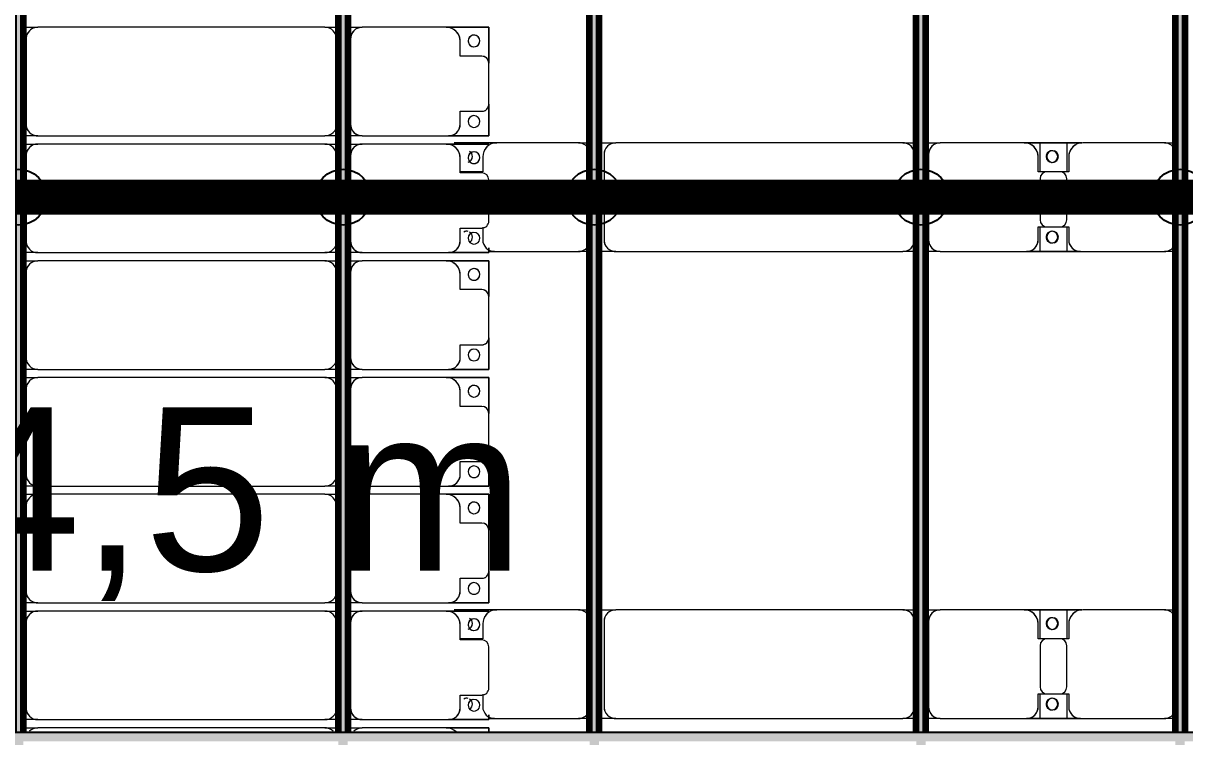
# Model space of a CAD drawing. Header units: millimetres. Extents: x -268744 to 115753, y -96240 to -10461.
# Drawn here: x -111591 to -106615, y -28627 to -25571 of the extents above; entities that cross this region are included whole.
import ezdxf

# ---------------------------------------------------------------- set-up
doc = ezdxf.new("R2010")
doc.units = ezdxf.units.MM
doc.layers.add('A-GENM', color=13, linetype='Continuous', lineweight=9)
doc.layers.add('S-BEAM', color=12, linetype='Continuous', lineweight=9)
doc.layers.add('GC-GHI CHU', color=2, linetype='Continuous')
doc.layers.add('GC-HOP 40x60 GIA CUONG', color=1, linetype='Continuous')
doc.styles.add('GC_VN', font='arial.ttf')

# ---------------------------------------------------------------- blocks, each defined once
blk = doc.blocks.new('Dầm C52 - Hộp 40x60-V24-KHUNG KẾT CẤU BÈ PIN 1')
at = {"layer": 'S-BEAM', "lineweight": 25}
blk.add_hatch(color=4, dxfattribs=at).paths.add_polyline_path([(-145811, -20), (145811, -20), (145811, 20), (-145811, 20)])
at = {"layer": 'S-BEAM', "color": 4, "lineweight": 25}
blk.add_line((-145811, 20), (145811, 20), dxfattribs=at)
blk = doc.blocks.new('Dầm C52 - Dầm C52-102502-KHUNG KẾT CẤU BÈ PIN 1')
at = {"layer": 'S-BEAM', "lineweight": 140}
h = blk.add_hatch(color=1, dxfattribs=at)
h.paths.add_polyline_path([(-25480.9, 20), (-25480.9, -20), (-25440.9, -20), (-25440.9, 20)])
h.paths.add_polyline_path([(-25400.9, 20), (-25400.9, -20), (-19440.9, -20), (-19443, 20), (-24983.5, 20)])
h.paths.add_polyline_path([(-19400.9, 20), (-19400.9, -20), (-13440.9, -20), (-13440.9, 20), (-18981.3, 20)])
h.paths.add_polyline_path([(-13400.9, -20), (-7440.9, -20), (-7440.9, 20), (-13400.9, 20)])
h.paths.add_polyline_path([(-7400.9, -20), (-1440.9, -20), (-1440.9, 20), (-7400.9, 20)])
h.paths.add_polyline_path([(-1400.9, -20), (4559.1, -20), (4559.1, 20), (-1400.9, 20)])
h.paths.add_polyline_path([(4599.1, 20), (4599.1, -20), (10559.1, -20), (10559.1, 20), (5027.2, 20)])
h.paths.add_polyline_path([(10599.1, -20), (16559.1, -20), (16559.1, 20), (10599.1, 20)])
h.paths.add_polyline_path([(16599.1, 20), (16599.1, -20), (22559.1, -20), (22559.1, 20), (17031.5, 20)])
h.paths.add_polyline_path([(22599.1, -20), (25259.1, -20), (25259.1, 20), (22599.1, 20)])
h.paths.add_polyline_path([(25299.1, -20), (25480.9, -20), (25480.9, 20), (25299.1, 20)])
at = {"layer": 'S-BEAM', "color": 1, "lineweight": 140}
for p, q in [((16599.1, 20), (22559.1, 20)), ((22559.1, -20), (16599.1, -20))]:
    blk.add_line(p, q, dxfattribs=at)
blk = doc.blocks.new('Dầm C52 - Dầm C52-102503-KHUNG KẾT CẤU BÈ PIN 1')
at = {"layer": 'S-BEAM', "lineweight": 140}
h = blk.add_hatch(color=1, dxfattribs=at)
h.paths.add_polyline_path([(-25480.9, 20), (-25480.9, -20), (-25440.9, -20), (-25440.9, 20)])
h.paths.add_polyline_path([(-25400.9, 20), (-25400.9, -20), (-19440.9, -20), (-19443, 20), (-24983.5, 20)])
h.paths.add_polyline_path([(-19400.9, 20), (-19400.9, -20), (-13440.9, -20), (-13440.9, 20), (-17596.2, 20)])
h.paths.add_polyline_path([(-13400.9, -20), (-7440.9, -20), (-7440.9, 20), (-13400.9, 20)])
h.paths.add_polyline_path([(-7400.9, -20), (-1440.9, -20), (-1440.9, 20), (-7400.9, 20)])
h.paths.add_polyline_path([(-1400.9, -20), (4559.1, -20), (4559.1, 20), (-1400.9, 20)])
h.paths.add_polyline_path([(4599.1, -20), (10559.1, -20), (10559.1, 20), (4599.1, 20)])
h.paths.add_polyline_path([(10599.1, 20), (10599.1, -20), (16559.1, -20), (16559.1, 20), (11952.8, 20)])
h.paths.add_polyline_path([(16599.1, -20), (22559.1, -20), (22559.1, 20), (16599.1, 20)])
h.paths.add_polyline_path([(22599.1, -20), (25259.1, -20), (25259.1, 20), (22599.1, 20)])
h.paths.add_polyline_path([(25299.1, -20), (25441.8, -20), (25441.8, 20), (25299.1, 20)])
at = {"layer": 'S-BEAM', "color": 1, "lineweight": 140}
for p, q in [((16599.1, 20), (22559.1, 20)), ((22559.1, -20), (16599.1, -20))]:
    blk.add_line(p, q, dxfattribs=at)
blk = doc.blocks.new('Dai phao do pin - DẢI PHAO ĐỠ PIN-V72-KHUNG KẾT CẤU BÈ PIN 1')
at = {"layer": 'A-GENM', "color": 7}
for p, q in [((-1312.2, 241.6), (-1129.7, 241.6)), ((-1129.7, 241.6), (-1312.2, 241.6)), ((-779.7, 241.6), (-1129.7, 241.6)), ((-779.7, 241.6), (-732.4, 241.6)), ((-779.7, 241.6), (-732.4, 241.6)), ((-692.4, 241.6), (-620.3, 241.6)), ((-692.4, 241.6), (-620.3, 241.6)), ((610.3, 241.6), (-620.3, 241.6)), ((610.3, 241.6), (667.6, 241.6)), ((610.3, 241.6), (667.6, 241.6)), ((707.6, 241.6), (769.7, 241.6)), ((707.6, 241.6), (769.7, 241.6)), ((1129.7, 241.6), (769.7, 241.6)), ((1129.7, 241.6), (1312.2, 241.6)), ((1312.2, 241.6), (1129.7, 241.6)), ((1197.8, 241.6), (1376.9, 241.6)), ((1197.8, 116.2), (1197.8, 241.6)), ((1376.9, 241.6), (1197.8, 241.6)), ((1312.2, 241.6), (1312.2, 116.2)), ((1730.3, 241.6), (1380.3, 241.6)), ((1730.3, 241.6), (1777.6, 241.6)), ((1730.3, 241.6), (1777.6, 241.6)), ((-1189.7, 181.6), (-1189.7, 118.2)), ((-670.3, 191.6), (-670.3, -173.4)), ((660.3, -173.4), (660.3, 191.6)), ((719.7, 191.6), (719.7, -173.4)), ((1189.7, 118.2), (1189.7, 181.6)), ((1320.3, 181.6), (1320.3, 118.2)), ((-1189.7, 118.2), (-1282.2, 118.2)), ((1282.2, 118.2), (1189.7, 118.2)), ((1320.3, 118.2), (1227.8, 118.2)), ((1197.8, 88.2), (1197.8, -88.2)), ((1312.2, -88.2), (1312.2, 88.2)), ((-1189.7, -119.2), (-1189.7, -173.4)), ((1189.7, -173.4), (1189.7, -118.2)), ((1189.7, -118.2), (1282.2, -118.2)), ((1197.8, -223.4), (1197.8, -116.2)), ((1227.8, -118.2), (1320.3, -118.2)), ((1312.2, -116.2), (1312.2, -223.4)), ((1320.3, -118.2), (1320.3, -173.4)), ((-1139.7, -223.4), (-1164.4, -223.4)), ((-1164.4, -223.4), (-1139.7, -223.4)), ((-1139.7, -223.4), (-779.7, -223.4)), ((-732.4, -223.4), (-779.7, -223.4)), ((-732.4, -223.4), (-779.7, -223.4)), ((-620.3, -223.4), (-692.4, -223.4)), ((-620.3, -223.4), (-692.4, -223.4)), ((-620.3, -223.4), (610.3, -223.4)), ((667.6, -223.4), (610.3, -223.4)), ((667.6, -223.4), (610.3, -223.4)), ((769.7, -223.4), (707.6, -223.4)), ((769.7, -223.4), (707.6, -223.4)), ((769.7, -223.4), (1139.7, -223.4)), ((1312.2, -223.4), (1139.7, -223.4)), ((1139.7, -223.4), (1312.2, -223.4)), ((1370.3, -223.4), (1197.8, -223.4)), ((1197.8, -223.4), (1370.3, -223.4)), ((1370.3, -223.4), (1730.3, -223.4)), ((1777.6, -223.4), (1730.3, -223.4)), ((1777.6, -223.4), (1730.3, -223.4))]:
    blk.add_line(p, q, dxfattribs=at)
for centre, radius, start, end in [((-1258.6, 183.2), 25, 0, 60), ((-1258.6, 183.2), 25, 0, 60), ((-1129.7, 181.6), 60, 90, 180), ((-1129.7, 181.6), 60, 135, 150), ((-779.7, 191.6), 50, 30, 90), ((-779.7, 191.6), 50, 30, 75), ((-620.3, 191.6), 50, 90, 180), ((-620.3, 191.6), 50, 150, 180), ((-620.3, 191.6), 50, 105, 135), ((610.3, 191.6), 50, 360, 90), ((610.3, 191.6), 50, 60, 90), ((610.3, 191.6), 50, 15, 30), ((769.7, 191.6), 50, 90, 180), ((769.7, 191.6), 50, 105, 180), ((1129.7, 181.6), 60, 360, 90), ((1129.7, 181.6), 60, 360, 60), ((1248.6, 183.2), 25, 360, 180), ((1248.6, 183.2), 25, 360, 165), ((1251.4, 183.2), 25, 0, 180), ((1251.4, 183.2), 25, 90, 180), ((1251.4, 183.2), 25, 15, 75), ((1380.3, 181.6), 60, 90, 180), ((1380.3, 181.6), 60, 120, 180), ((1730.3, 191.6), 50, 30, 90), ((1730.3, 191.6), 50, 30, 75), ((-1258.6, 183.2), 25, 285, 0), ((-1258.6, 183.2), 25, 285, 300), ((-1258.6, 183.2), 25, 330, 360), ((1248.6, 183.2), 25, 180, 360), ((1251.4, 183.2), 25, 180, 360), ((1251.4, 183.2), 25, 180, 300), ((1248.6, 183.2), 25, 210, 360), ((1251.4, 183.2), 25, 330, 345), ((-1282.2, 88.2), 30, 90, 105), ((1227.8, 88.2), 30, 90, 180), ((1282.2, 88.2), 30, 360, 90), ((1227.8, -88.2), 30, 180, 270), ((1282.2, -88.2), 30, 270, 360), ((-1258.6, -161.8), 25, 75, 120), ((-1258.6, -161.8), 25, 90, 120), ((-1258.6, -161.8), 25, 0, 60), ((-1258.6, -161.8), 25, 0, 60), ((1248.6, -161.8), 25, 0, 180), ((1248.6, -161.8), 25, 105, 165), ((1251.4, -161.8), 25, 0, 180), ((1251.4, -161.8), 25, 105, 180), ((1248.6, -161.8), 25, 360, 75), ((1251.4, -161.8), 25, 15, 75), ((-1258.6, -161.8), 25, 300, 0), ((-1258.6, -161.8), 25, 300, 360), ((-1139.7, -173.4), 50, 180, 270), ((-779.7, -173.4), 50, 270, 330), ((-779.7, -173.4), 50, 285, 330), ((-620.3, -173.4), 50, 180, 270), ((-620.3, -173.4), 50, 180, 210), ((610.3, -173.4), 50, 270, 360), ((610.3, -173.4), 50, 330, 360), ((769.7, -173.4), 50, 180, 270), ((769.7, -173.4), 50, 180, 255), ((1139.7, -173.4), 50, 270, 360), ((1139.7, -173.4), 50, 285, 360), ((1248.6, -161.8), 25, 180, 0), ((1248.6, -161.8), 25, 195, 0), ((1251.4, -161.8), 25, 180, 0), ((1251.4, -161.8), 25, 180, 270), ((1251.4, -161.8), 25, 285, 345), ((1370.3, -173.4), 50, 180, 270), ((1370.3, -173.4), 50, 180, 255), ((1730.3, -173.4), 50, 270, 330), ((1730.3, -173.4), 50, 285, 330), ((-1139.7, -173.4), 50, 240, 255), ((-620.3, -173.4), 50, 240, 270), ((610.3, -173.4), 50, 285, 300)]:
    blk.add_arc(centre, radius, start, end, dxfattribs=at)
blk = doc.blocks.new('Dải phao đi lại kèm đỡ invester - DẢI PHAO ĐI LẠI-V76-KHUNG KẾT CẤU BÈ PIN 1')
at = {"layer": 'A-GENM', "color": 7}
for p, q in [((5258.4, 1312.2), (5411.8, 1312.2)), ((5258.4, 1129.7), (5258.4, 1312.2)), ((5258.4, 1312.2), (5258.4, 1129.7)), ((5411.8, 1312.2), (5258.4, 1312.2)), ((5588.2, 1312.2), (5411.8, 1312.2)), ((5588.2, 1312.2), (5723.4, 1312.2)), ((5723.4, 1312.2), (5588.2, 1312.2)), ((5723.4, 1312.2), (5723.4, 1139.7)), ((5723.4, 1139.7), (5723.4, 1312.2)), ((5758.4, 1129.7), (5758.4, 1312.2)), ((5758.4, 1312.2), (5758.4, 1129.7)), ((6088.2, 1312.2), (5911.8, 1312.2)), ((6202.2, 1312.2), (6223.4, 1312.2)), ((6223.4, 1312.2), (6202.2, 1312.2)), ((6223.4, 1312.2), (6223.4, 1139.7)), ((6223.4, 1139.7), (6223.4, 1312.2)), ((6258.4, 1312.2), (6411.8, 1312.2)), ((6258.4, 1129.7), (6258.4, 1312.2)), ((6258.4, 1312.2), (6258.4, 1129.7)), ((6411.8, 1312.2), (6258.4, 1312.2)), ((6588.2, 1312.2), (6411.8, 1312.2)), ((6588.2, 1312.2), (6723.4, 1312.2)), ((6723.4, 1312.2), (6588.2, 1312.2)), ((6723.4, 1312.2), (6723.4, 1139.7)), ((6723.4, 1139.7), (6723.4, 1312.2)), ((6758.4, 1312.2), (6911.8, 1312.2)), ((6758.4, 1129.7), (6758.4, 1312.2)), ((6758.4, 1312.2), (6758.4, 1129.7)), ((6911.8, 1312.2), (6758.4, 1312.2)), ((7088.2, 1312.2), (6911.8, 1312.2)), ((7088.2, 1312.2), (7223.4, 1312.2)), ((7223.4, 1312.2), (7088.2, 1312.2)), ((7223.4, 1312.2), (7223.4, 1139.7)), ((7223.4, 1139.7), (7223.4, 1312.2)), ((7258.4, 1312.2), (7411.8, 1312.2)), ((7258.4, 1129.7), (7258.4, 1312.2)), ((7258.4, 1312.2), (7258.4, 1129.7)), ((7411.8, 1312.2), (7258.4, 1312.2)), ((7588.2, 1312.2), (7411.8, 1312.2)), ((7588.2, 1312.2), (7723.4, 1312.2)), ((7723.4, 1312.2), (7588.2, 1312.2)), ((7723.4, 1312.2), (7723.4, 1139.7)), ((7723.4, 1139.7), (7723.4, 1312.2)), ((7758.4, 1129.7), (7758.4, 1312.2)), ((7758.4, 1312.2), (7758.4, 1129.7)), ((8088.2, 1312.2), (7911.8, 1312.2)), ((8202.2, 1312.2), (8223.4, 1312.2)), ((8223.4, 1312.2), (8202.2, 1312.2)), ((8223.4, 1312.2), (8223.4, 1139.7)), ((8223.4, 1139.7), (8223.4, 1312.2)), ((8258.4, 1312.2), (8276.8, 1312.2)), ((8258.4, 1129.7), (8258.4, 1312.2)), ((8258.4, 1312.2), (8258.4, 1129.7)), ((8276.8, 1312.2), (8258.4, 1312.2)), ((5381.8, 1282.2), (5381.8, 1189.7)), ((5618.2, 1189.7), (5618.2, 1282.2)), ((5881.8, 1282.2), (5881.8, 1189.7)), ((6118.2, 1189.7), (6118.2, 1282.2)), ((6381.8, 1282.2), (6381.8, 1189.7)), ((6618.2, 1189.7), (6618.2, 1282.2)), ((6881.8, 1282.2), (6881.8, 1189.7)), ((7118.2, 1189.7), (7118.2, 1282.2)), ((7381.8, 1282.2), (7381.8, 1189.7)), ((7618.2, 1189.7), (7618.2, 1282.2)), ((7881.8, 1282.2), (7881.8, 1189.7)), ((8118.2, 1189.7), (8118.2, 1282.2)), ((5381.8, 1189.7), (5318.4, 1189.7)), ((5673.4, 1189.7), (5618.2, 1189.7)), ((5881.8, 1189.7), (5818.4, 1189.7)), ((6173.4, 1189.7), (6118.2, 1189.7)), ((6381.8, 1189.7), (6318.4, 1189.7)), ((6673.4, 1189.7), (6618.2, 1189.7)), ((6881.8, 1189.7), (6818.4, 1189.7)), ((7173.4, 1189.7), (7118.2, 1189.7)), ((7381.8, 1189.7), (7318.4, 1189.7)), ((7673.4, 1189.7), (7618.2, 1189.7)), ((7881.8, 1189.7), (7818.4, 1189.7)), ((8173.4, 1189.7), (8118.2, 1189.7)), ((5258.4, 1129.7), (5258.4, 769.7)), ((5723.4, 769.7), (5723.4, 1139.7)), ((5758.4, 1129.7), (5758.4, 769.7)), ((6223.4, 769.7), (6223.4, 1139.7)), ((6258.4, 1129.7), (6258.4, 769.7)), ((6723.4, 769.7), (6723.4, 1139.7)), ((6758.4, 1129.7), (6758.4, 769.7)), ((7223.4, 769.7), (7223.4, 1139.7)), ((7258.4, 1129.7), (7258.4, 769.7)), ((7723.4, 769.7), (7723.4, 1139.7)), ((7758.4, 1129.7), (7758.4, 769.7)), ((8223.4, 769.7), (8223.4, 1139.7)), ((8258.4, 1129.7), (8258.4, 769.7)), ((5258.4, 707.6), (5258.4, 769.7)), ((5258.4, 707.6), (5258.4, 769.7)), ((5723.4, 769.7), (5723.4, 707.6)), ((5723.4, 769.7), (5723.4, 707.6)), ((5758.4, 707.6), (5758.4, 769.7)), ((5758.4, 707.6), (5758.4, 769.7)), ((6223.4, 769.7), (6223.4, 707.6)), ((6223.4, 769.7), (6223.4, 707.6)), ((6258.4, 707.6), (6258.4, 769.7)), ((6258.4, 707.6), (6258.4, 769.7)), ((6723.4, 769.7), (6723.4, 707.6)), ((6723.4, 769.7), (6723.4, 707.6)), ((6758.4, 707.6), (6758.4, 769.7)), ((6758.4, 707.6), (6758.4, 769.7)), ((7223.4, 769.7), (7223.4, 707.6)), ((7223.4, 769.7), (7223.4, 707.6)), ((7258.4, 707.6), (7258.4, 769.7)), ((7258.4, 707.6), (7258.4, 769.7)), ((7723.4, 769.7), (7723.4, 707.6)), ((7723.4, 769.7), (7723.4, 707.6)), ((7758.4, 707.6), (7758.4, 769.7)), ((7758.4, 707.6), (7758.4, 769.7)), ((8223.4, 769.7), (8223.4, 707.6)), ((8223.4, 769.7), (8223.4, 707.6)), ((8258.4, 707.6), (8258.4, 769.7)), ((8258.4, 707.6), (8258.4, 769.7)), ((5308.4, 719.7), (5673.4, 719.7)), ((5808.4, 719.7), (6173.4, 719.7)), ((6308.4, 719.7), (6673.4, 719.7)), ((6808.4, 719.7), (7173.4, 719.7)), ((7308.4, 719.7), (7673.4, 719.7)), ((7808.4, 719.7), (8173.4, 719.7)), ((5258.4, 610.3), (5258.4, 667.6)), ((5258.4, 610.3), (5258.4, 667.6)), ((5673.4, 660.3), (5308.4, 660.3)), ((5723.4, 667.6), (5723.4, 610.3)), ((5723.4, 667.6), (5723.4, 610.3)), ((5758.4, 610.3), (5758.4, 667.6)), ((5758.4, 610.3), (5758.4, 667.6)), ((6173.4, 660.3), (5808.4, 660.3)), ((6223.4, 667.6), (6223.4, 610.3)), ((6223.4, 667.6), (6223.4, 610.3)), ((6258.4, 610.3), (6258.4, 667.6)), ((6258.4, 610.3), (6258.4, 667.6)), ((6673.4, 660.3), (6308.4, 660.3)), ((6723.4, 667.6), (6723.4, 610.3)), ((6723.4, 667.6), (6723.4, 610.3)), ((6758.4, 610.3), (6758.4, 667.6)), ((6758.4, 610.3), (6758.4, 667.6)), ((7173.4, 660.3), (6808.4, 660.3)), ((7223.4, 667.6), (7223.4, 610.3)), ((7223.4, 667.6), (7223.4, 610.3)), ((7258.4, 610.3), (7258.4, 667.6)), ((7258.4, 610.3), (7258.4, 667.6)), ((7673.4, 660.3), (7308.4, 660.3)), ((7723.4, 667.6), (7723.4, 610.3)), ((7723.4, 667.6), (7723.4, 610.3)), ((7758.4, 610.3), (7758.4, 667.6)), ((7758.4, 610.3), (7758.4, 667.6)), ((8173.4, 660.3), (7808.4, 660.3)), ((8223.4, 667.6), (8223.4, 610.3)), ((8223.4, 667.6), (8223.4, 610.3)), ((8258.4, 610.3), (8258.4, 667.6)), ((8258.4, 610.3), (8258.4, 667.6)), ((5258.4, 610.3), (5258.4, -620.3)), ((5723.4, -620.3), (5723.4, 610.3)), ((5758.4, 610.3), (5758.4, -620.3)), ((6223.4, -620.3), (6223.4, 610.3)), ((6258.4, 610.3), (6258.4, -620.3)), ((6723.4, -620.3), (6723.4, 610.3)), ((6758.4, 610.3), (6758.4, -620.3)), ((7223.4, -620.3), (7223.4, 610.3)), ((7258.4, 610.3), (7258.4, -620.3)), ((7723.4, -620.3), (7723.4, 610.3)), ((7758.4, 610.3), (7758.4, -620.3)), ((8223.4, -620.3), (8223.4, 610.3)), ((8258.4, 610.3), (8258.4, -620.3)), ((5258.4, -682.4), (5258.4, -620.3)), ((5258.4, -682.4), (5258.4, -620.3)), ((5723.4, -620.3), (5723.4, -682.4)), ((5723.4, -620.3), (5723.4, -682.4)), ((5758.4, -682.4), (5758.4, -620.3)), ((5758.4, -682.4), (5758.4, -620.3)), ((6223.4, -620.3), (6223.4, -682.4)), ((6223.4, -620.3), (6223.4, -682.4)), ((6258.4, -682.4), (6258.4, -620.3)), ((6258.4, -682.4), (6258.4, -620.3)), ((6723.4, -620.3), (6723.4, -682.4)), ((6723.4, -620.3), (6723.4, -682.4)), ((6758.4, -682.4), (6758.4, -620.3)), ((6758.4, -682.4), (6758.4, -620.3)), ((7223.4, -620.3), (7223.4, -682.4)), ((7223.4, -620.3), (7223.4, -682.4)), ((7258.4, -682.4), (7258.4, -620.3)), ((7258.4, -682.4), (7258.4, -620.3)), ((7723.4, -620.3), (7723.4, -682.4)), ((7723.4, -620.3), (7723.4, -682.4)), ((7758.4, -682.4), (7758.4, -620.3)), ((7758.4, -682.4), (7758.4, -620.3)), ((8223.4, -620.3), (8223.4, -682.4)), ((8223.4, -620.3), (8223.4, -682.4)), ((8258.4, -682.4), (8258.4, -620.3)), ((8258.4, -682.4), (8258.4, -620.3)), ((5308.4, -670.3), (5673.4, -670.3)), ((5808.4, -670.3), (6173.4, -670.3)), ((6308.4, -670.3), (6673.4, -670.3)), ((6808.4, -670.3), (7173.4, -670.3)), ((7308.4, -670.3), (7673.4, -670.3)), ((7808.4, -670.3), (8173.4, -670.3))]:
    blk.add_line(p, q, dxfattribs=at)
for centre, radius, start, end in [((5411.8, 1282.2), 30, 90, 180), ((5411.8, 1282.2), 30, 105, 165), ((5411.8, 1282.2), 30, 135, 165), ((5411.8, 1282.2), 30, 135, 165), ((5588.2, 1282.2), 30, 360, 90), ((5588.2, 1282.2), 30, 60, 75), ((5588.2, 1282.2), 30, 15, 75), ((5588.2, 1282.2), 30, 60, 75), ((5588.2, 1282.2), 30, 15, 30), ((5588.2, 1282.2), 30, 15, 30), ((5911.8, 1282.2), 30, 90, 180), ((6088.2, 1282.2), 30, 360, 90), ((6411.8, 1282.2), 30, 90, 180), ((6411.8, 1282.2), 30, 105, 165), ((6411.8, 1282.2), 30, 135, 165), ((6411.8, 1282.2), 30, 135, 165), ((6588.2, 1282.2), 30, 360, 90), ((6588.2, 1282.2), 30, 60, 75), ((6588.2, 1282.2), 30, 15, 75), ((6588.2, 1282.2), 30, 60, 75), ((6588.2, 1282.2), 30, 15, 30), ((6588.2, 1282.2), 30, 15, 30), ((6911.8, 1282.2), 30, 90, 180), ((6911.8, 1282.2), 30, 105, 165), ((6911.8, 1282.2), 30, 135, 165), ((6911.8, 1282.2), 30, 135, 165), ((7088.2, 1282.2), 30, 0, 90), ((7088.2, 1282.2), 30, 60, 75), ((7088.2, 1282.2), 30, 15, 75), ((7088.2, 1282.2), 30, 60, 75), ((7088.2, 1282.2), 30, 15, 30), ((7088.2, 1282.2), 30, 15, 30), ((7411.8, 1282.2), 30, 90, 180), ((7411.8, 1282.2), 30, 105, 166.7522), ((7411.8, 1282.2), 30, 135, 166.7522), ((7411.8, 1282.2), 30, 135, 166.7522), ((7588.2, 1282.2), 30, 360, 90), ((7588.2, 1282.2), 30, 60, 75), ((7588.2, 1282.2), 30, 15, 75), ((7588.2, 1282.2), 30, 60, 75), ((7588.2, 1282.2), 30, 15, 30), ((7588.2, 1282.2), 30, 15, 30), ((7911.8, 1282.2), 30, 90, 180), ((8088.2, 1282.2), 30, 360, 90), ((5316.8, 1248.6), 25, 90, 270), ((5316.8, 1248.6), 25, 90, 255), ((5316.8, 1248.6), 25, 270, 90), ((5316.8, 1248.6), 25, 300, 90), ((5661.8, 1248.6), 25, 90, 270), ((5661.8, 1248.6), 25, 90, 180), ((5661.8, 1248.6), 25, 270, 90), ((5661.8, 1248.6), 25, 270, 90), ((5816.8, 1248.6), 25, 90, 270), ((5816.8, 1248.6), 25, 90, 255), ((5816.8, 1248.6), 25, 270, 90), ((5816.8, 1248.6), 25, 300, 90), ((6161.8, 1248.6), 25, 90, 270), ((6161.8, 1248.6), 25, 90, 180), ((6161.8, 1248.6), 25, 270, 90), ((6161.8, 1248.6), 25, 270, 90), ((6316.8, 1248.6), 25, 90, 270), ((6316.8, 1248.6), 25, 90, 255), ((6316.8, 1248.6), 25, 270, 90), ((6316.8, 1248.6), 25, 300, 90), ((6661.8, 1248.6), 25, 90, 270), ((6661.8, 1248.6), 25, 90, 180), ((6661.8, 1248.6), 25, 270, 90), ((6661.8, 1248.6), 25, 270, 90), ((6816.8, 1248.6), 25, 90, 270), ((6816.8, 1248.6), 25, 90, 255), ((6816.8, 1248.6), 25, 270, 90), ((6816.8, 1248.6), 25, 300, 90), ((7161.8, 1248.6), 25, 90, 270), ((7161.8, 1248.6), 25, 90, 180), ((7161.8, 1248.6), 25, 270, 90), ((7161.8, 1248.6), 25, 270, 90), ((7316.8, 1248.6), 25, 90, 270), ((7316.8, 1248.6), 25, 90, 255), ((7316.8, 1248.6), 25, 270, 90), ((7316.8, 1248.6), 25, 300, 90), ((7661.8, 1248.6), 25, 90, 270), ((7661.8, 1248.6), 25, 90, 180), ((7661.8, 1248.6), 25, 270, 90), ((7661.8, 1248.6), 25, 270, 90), ((7816.8, 1248.6), 25, 90, 270), ((7816.8, 1248.6), 25, 90, 255), ((7816.8, 1248.6), 25, 270, 90), ((7816.8, 1248.6), 25, 300, 90), ((8161.8, 1248.6), 25, 90, 270), ((8161.8, 1248.6), 25, 90, 180), ((8161.8, 1248.6), 25, 270, 90), ((8161.8, 1248.6), 25, 270, 90), ((5316.8, 1248.6), 25, 270, 285), ((5661.8, 1248.6), 25, 195, 255), ((5816.8, 1248.6), 25, 270, 285), ((6161.8, 1248.6), 25, 195, 255), ((6316.8, 1248.6), 25, 270, 285), ((6661.8, 1248.6), 25, 195, 255), ((6816.8, 1248.6), 25, 270, 285), ((7161.8, 1248.6), 25, 195, 255), ((7316.8, 1248.6), 25, 270, 285), ((7661.8, 1248.6), 25, 195, 255), ((7816.8, 1248.6), 25, 270, 285), ((8161.8, 1248.6), 25, 195, 255), ((5318.4, 1129.7), 60, 90, 180), ((5318.4, 1129.7), 60, 90, 150), ((5673.4, 1139.7), 50, 0, 90), ((5673.4, 1139.7), 50, 15, 90), ((5818.4, 1129.7), 60, 90, 180), ((5818.4, 1129.7), 60, 90, 150), ((6173.4, 1139.7), 50, 0, 90), ((6173.4, 1139.7), 50, 15, 90), ((6318.4, 1129.7), 60, 90, 180), ((6318.4, 1129.7), 60, 90, 150), ((6673.4, 1139.7), 50, 360, 90), ((6673.4, 1139.7), 50, 15, 90), ((6818.4, 1129.7), 60, 90, 180), ((6818.4, 1129.7), 60, 90, 150), ((7173.4, 1139.7), 50, 360, 90), ((7173.4, 1139.7), 50, 15, 90), ((7318.4, 1129.7), 60, 90, 180), ((7318.4, 1129.7), 60, 90, 150), ((7673.4, 1139.7), 50, 0, 90), ((7673.4, 1139.7), 50, 15, 90), ((7818.4, 1129.7), 60, 90, 180), ((7818.4, 1129.7), 60, 90, 150), ((8173.4, 1139.7), 50, 0, 90), ((8173.4, 1139.7), 50, 15, 90), ((8318.4, 1129.7), 60, 135, 180), ((8318.4, 1129.7), 60, 135, 150), ((5308.4, 769.7), 50, 180, 270), ((5308.4, 769.7), 50, 195, 270), ((5673.4, 769.7), 50, 270, 0), ((5673.4, 769.7), 50, 270, 345), ((5808.4, 769.7), 50, 180, 270), ((5808.4, 769.7), 50, 195, 270), ((6173.4, 769.7), 50, 270, 0), ((6173.4, 769.7), 50, 270, 345), ((6308.4, 769.7), 50, 180, 270), ((6308.4, 769.7), 50, 195, 270), ((6673.4, 769.7), 50, 270, 0), ((6673.4, 769.7), 50, 270, 345), ((6808.4, 769.7), 50, 180, 270), ((6808.4, 769.7), 50, 195, 270), ((7173.4, 769.7), 50, 270, 0), ((7173.4, 769.7), 50, 270, 345), ((7308.4, 769.7), 50, 180, 270), ((7308.4, 769.7), 50, 195, 270), ((7673.4, 769.7), 50, 270, 0), ((7673.4, 769.7), 50, 270, 345), ((7808.4, 769.7), 50, 180, 270), ((7808.4, 769.7), 50, 195, 270), ((8173.4, 769.7), 50, 270, 0), ((8173.4, 769.7), 50, 270, 345), ((8308.4, 769.7), 50, 180, 225), ((8308.4, 769.7), 50, 195, 225), ((5308.4, 610.3), 50, 90, 180), ((5308.4, 610.3), 50, 105, 120), ((5673.4, 610.3), 50, 360, 90), ((5673.4, 610.3), 50, 60, 90), ((5808.4, 610.3), 50, 90, 180), ((5808.4, 610.3), 50, 105, 120), ((6173.4, 610.3), 50, 360, 90), ((6173.4, 610.3), 50, 60, 90), ((6308.4, 610.3), 50, 90, 180), ((6308.4, 610.3), 50, 105, 120), ((6673.4, 610.3), 50, 360, 90), ((6673.4, 610.3), 50, 60, 90), ((6808.4, 610.3), 50, 90, 180), ((6808.4, 610.3), 50, 105, 120), ((7173.4, 610.3), 50, 360, 90), ((7173.4, 610.3), 50, 60, 90), ((7308.4, 610.3), 50, 90, 180), ((7308.4, 610.3), 50, 105, 120), ((7673.4, 610.3), 50, 360, 90), ((7673.4, 610.3), 50, 60, 90), ((7808.4, 610.3), 50, 90, 180), ((7808.4, 610.3), 50, 105, 120), ((8173.4, 610.3), 50, 360, 90), ((8173.4, 610.3), 50, 60, 90), ((5308.4, 610.3), 50, 150, 180), ((5673.4, 610.3), 50, 15, 30), ((5808.4, 610.3), 50, 150, 180), ((6173.4, 610.3), 50, 15, 30), ((6308.4, 610.3), 50, 150, 180), ((6673.4, 610.3), 50, 15, 30), ((6808.4, 610.3), 50, 150, 180), ((7173.4, 610.3), 50, 15, 30), ((7308.4, 610.3), 50, 150, 180), ((7673.4, 610.3), 50, 15, 30), ((7808.4, 610.3), 50, 150, 180), ((8173.4, 610.3), 50, 15, 30), ((8308.4, 610.3), 50, 135, 180), ((8308.4, 610.3), 50, 150, 180), ((5308.4, -620.3), 50, 180, 270), ((5308.4, -620.3), 50, 195, 225), ((5673.4, -620.3), 50, 270, 0), ((5673.4, -620.3), 50, 330, 0), ((5808.4, -620.3), 50, 180, 270), ((5808.4, -620.3), 50, 195, 225), ((6173.4, -620.3), 50, 270, 0), ((6173.4, -620.3), 50, 330, 0), ((6308.4, -620.3), 50, 180, 270), ((6308.4, -620.3), 50, 195, 225), ((6673.4, -620.3), 50, 270, 0), ((6673.4, -620.3), 50, 330, 0), ((6808.4, -620.3), 50, 180, 270), ((6808.4, -620.3), 50, 195, 225), ((7173.4, -620.3), 50, 270, 0), ((7173.4, -620.3), 50, 330, 0), ((7308.4, -620.3), 50, 180, 270), ((7308.4, -620.3), 50, 195, 225), ((7673.4, -620.3), 50, 270, 360), ((7673.4, -620.3), 50, 330, 360), ((7808.4, -620.3), 50, 180, 270), ((7808.4, -620.3), 50, 195, 225), ((8173.4, -620.3), 50, 270, 0), ((8173.4, -620.3), 50, 330, 0), ((8308.4, -620.3), 50, 180, 225), ((8308.4, -620.3), 50, 195, 225), ((5308.4, -620.3), 50, 240, 270), ((5673.4, -620.3), 50, 270, 300), ((5808.4, -620.3), 50, 240, 270), ((6173.4, -620.3), 50, 270, 300), ((6308.4, -620.3), 50, 240, 270), ((6673.4, -620.3), 50, 270, 300), ((6808.4, -620.3), 50, 240, 270), ((7173.4, -620.3), 50, 270, 300), ((7308.4, -620.3), 50, 240, 270), ((7673.4, -620.3), 50, 270, 300), ((7808.4, -620.3), 50, 240, 270), ((8173.4, -620.3), 50, 270, 300)]:
    blk.add_arc(centre, radius, start, end, dxfattribs=at)
blk = doc.blocks.new('be pin 1_rvt-1-KHUNG KẾT CẤU BÈ PIN 1')
at = {"layer": 'A-GENM', "lineweight": 9, "rotation": 270.0000000003262}
blk.add_blockref('Dải phao đi lại kèm đỡ invester - DẢI PHAO ĐI LẠI-V76-KHUNG KẾT CẤU BÈ PIN 1', (-110909, -20329.7), dxfattribs=at)
at = {"layer": 'A-GENM', "lineweight": 9}
for p in [(-108433.1, -26324.7), (-108433.1, -28324.7)]:
    blk.add_blockref('Dai phao do pin - DẢI PHAO ĐỠ PIN-V72-KHUNG KẾT CẤU BÈ PIN 1', p, dxfattribs=at)
at = {"layer": 'S-BEAM', "lineweight": 9, "rotation": 90.00000000032618}
for name, p in [('Dầm C52 - Dầm C52-102502-KHUNG KẾT CẤU BÈ PIN 1', (-111611.4, -45205.6)), ('Dầm C52 - Dầm C52-102502-KHUNG KẾT CẤU BÈ PIN 1', (-109145.5, -45205.6)), ('Dầm C52 - Dầm C52-102502-KHUNG KẾT CẤU BÈ PIN 1', (-106635.5, -45205.6)), ('Dầm C52 - Dầm C52-102503-KHUNG KẾT CẤU BÈ PIN 1', (-110221.4, -45205.6)), ('Dầm C52 - Dầm C52-102503-KHUNG KẾT CẤU BÈ PIN 1', (-107745.5, -45205.6))]:
    blk.add_blockref(name, p, dxfattribs=at)
at = {"layer": 'S-BEAM', "lineweight": 9}
blk.add_blockref('Dầm C52 - Hộp 40x60-V24-KHUNG KẾT CẤU BÈ PIN 1', (-110896.7, -28626.5), dxfattribs=at)

msp = doc.modelspace()

# ---------------------------------------------------------------- linework, layer by layer
at = {"layer": 'GC-HOP 40x60 GIA CUONG', "const_width": 150}
msp.add_lwpolyline([(-120975.8, -26315.6), (-106425.9, -26315.6)], dxfattribs=at)
at = {"layer": 'GC-HOP 40x60 GIA CUONG'}
for centre in [(-111611.4, -26315.6), (-110221.4, -26315.6), (-109145.5, -26315.6), (-107745.5, -26315.6), (-106635.5, -26315.6)]:
    msp.add_circle(centre, 120, dxfattribs=at)

# ---------------------------------------------------------------- block references
at = {"lineweight": 5}
msp.add_blockref('be pin 1_rvt-1-KHUNG KẾT CẤU BÈ PIN 1', (0, 0), dxfattribs=at)

# ---------------------------------------------------------------- texts
at = {"layer": 'GC-GHI CHU', "style": 'GC_VN'}
msp.add_text('B1-29: 3×14,5 m', height=700, dxfattribs=at).set_placement((-116700.8, -27915.6))

doc.saveas('drawing.dxf')
